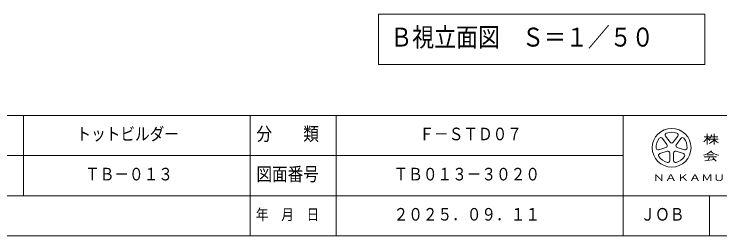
# Model space of a CAD drawing. Units: millimetres on the paper, scale 1:50. Extents: x 0 to 420, y -297 to 594.
# Drawn here: x 226.4 to 349.3, y 15 to 53.6 of the extents above; entities that cross this region are included whole.
import ezdxf
from ezdxf.enums import TextEntityAlignment as Align

# ---------------------------------------------------------------- set-up
doc = ezdxf.new("R2010")
doc.units = ezdxf.units.MM
doc.layers.add('LY_1', color=7, linetype='Continuous', lineweight=9)
doc.styles.add('ＭＳ ゴシック', font='')
doc.styles.get('ＭＳ ゴシック').set_extended_font_data('MS Gothic')

msp = doc.modelspace()

# ---------------------------------------------------------------- linework, layer by layer
at = {"layer": 'LY_1', "lineweight": 18}
for p, q in [((346.683, 53.647), (289.883, 53.647)), ((289.883, 53.647), (289.883, 44.847)), ((346.683, 44.847), (346.683, 53.647)), ((289.883, 44.847), (346.683, 44.847)), ((228, 36), (228, 22)), ((282.5, 36), (282.5, 15)), ((340.11, 30.917), (339.325, 31.997)), ((339.871, 32.393), (340.656, 31.313)), ((341.202, 31.313), (341.987, 32.393)), ((342.533, 31.997), (341.748, 30.917)), ((338.672, 29.985), (339.941, 30.397)), ((340.15, 29.755), (338.88, 29.343)), ((342.978, 29.343), (341.708, 29.755)), ((341.917, 30.397), (343.187, 29.985)), ((340.592, 28.099), (340.592, 29.434)), ((341.267, 29.434), (341.267, 28.099))]:
    msp.add_line(p, q, dxfattribs=at)
at = {"layer": 'LY_1'}
for p, q in [((17.5, 36), (402.5, 36)), ((267.5, 36), (267.5, 15)), ((332.5, 36), (332.5, 15)), ((346.599, 32.253), (347.544, 32.253)), ((347.139, 32.793), (347.139, 30.903)), ((347.731, 32.253), (348.975, 32.253)), ((348.354, 32.793), (348.354, 30.903)), ((347.585, 31.848), (349.029, 31.848)), ((215, 29), (332.5, 29)), ((346.599, 28.784), (348.759, 28.784)), ((346.735, 28.067), (348.387, 28.304)), ((347.139, 29.148), (348.219, 29.148)), ((347.601, 28.784), (347.211, 28.136)), ((348.084, 28.607), (348.69, 28.001)), ((160, 22), (402.5, 22)), ((347.5, 22), (347.5, 15)), ((17.5, 15), (402.5, 15))]:
    msp.add_line(p, q, dxfattribs=at)
at = {"layer": 'LY_1', "lineweight": 18}
msp.add_circle((340.929, 30.363), 3.375, dxfattribs=at)
for centre, radius, start, end in [((340.929, 30.363), 2.7, 142.60154, 181.39846), ((339.052, 31.798), 0.338, 35.99999, 142.60154), ((340.144, 32.592), 0.338, 109.39847, 215.99997), ((340.929, 30.363), 2.7, 70.60155, 109.39847), ((341.714, 32.592), 0.338, 324, 70.60155), ((342.806, 31.798), 0.338, 37.39846, 143.99995), ((340.929, 30.363), 2.7, 358.60155, 37.39847), ((339.837, 30.718), 0.338, 287.99998, 35.99999), ((340.929, 31.512), 0.338, 215.99998, 324), ((342.021, 30.718), 0.338, 143.99996, 251.99999), ((338.567, 30.306), 0.338, 181.39848, 287.99997), ((340.254, 29.434), 0.338, 359.99997, 107.99999), ((341.604, 29.434), 0.338, 71.99997, 179.99999), ((343.291, 30.306), 0.338, 252.00001, 358.60156), ((338.984, 29.022), 0.338, 107.99999, 214.60154), ((340.929, 30.363), 2.7, 214.60156, 253.39848), ((340.929, 30.363), 2.7, 286.60155, 325.39847), ((342.874, 29.022), 0.338, 325.39847, 71.99996), ((340.254, 28.099), 0.338, 253.39847, 359.99997), ((341.604, 28.099), 0.338, 179.99999, 286.60154)]:
    msp.add_arc(centre, radius, start, end, dxfattribs=at)
at = {"layer": 'LY_1'}
for centre, radius, start, end in [((345.034, 33.084), 2.285, 311.36185, 337.13638), ((349.117, 33.427), 2.345, 212.50346, 230.00631), ((346.498, 33.047), 1.467, 313.72108, 343.54317), ((346.126, 33.818), 3.034, 295.86917, 317.23867), ((350.582, 33.818), 3.034, 222.76131, 240.10806), ((345.602, 32.257), 3.32, 285.11261, 313.40619), ((349.73, 32.194), 3.192, 231.17281, 259.75506)]:
    msp.add_arc(centre, radius, start, end, dxfattribs=at)

# ---------------------------------------------------------------- texts
at = {"layer": 'LY_1', "style": 'ＭＳ ゴシック'}
for s, height, width, p in [('Ｂ視立面図\u3000Ｓ＝１／５０', 3.299, 0.85, (291.908, 46.997)), ('トットビルダー', 2.199, 0.85, (237.25, 31)), ('分\u3000\u3000類', 2.346, 0.85, (268.6, 30.9)), ('Ｆ－ＳＴＤ０７', 2.199, 0.85, (297, 31)), ('図面番号', 2.346, 0.85, (268.6, 23.9)), ('ＴＢ－０１３', 2.199, 0.85, (238.75, 24)), ('ＴＢ０１３－３０２０', 2.199, 0.85, (292.5, 24)), ('ＮＡＫＡＭＵＲＡ\u3000ＭＦＧ．ＣＯＲＰＯＲＡＴＩＯＮ', 1.1, 1.4, (337.645, 24.25)), ('年\u3000月\u3000日', 1.906, 0.85, (268.5, 17.2)), ('２０２５．０９．１１', 2.199, 0.85, (292.5, 17)), ('ＪＯＢ', 2.199, 0.85, (335.5, 17))]:
    msp.add_text(s, height=height, dxfattribs=dict(at, width=width)).set_placement(p, align=Align.BOTTOM_LEFT)

doc.saveas('drawing.dxf')
